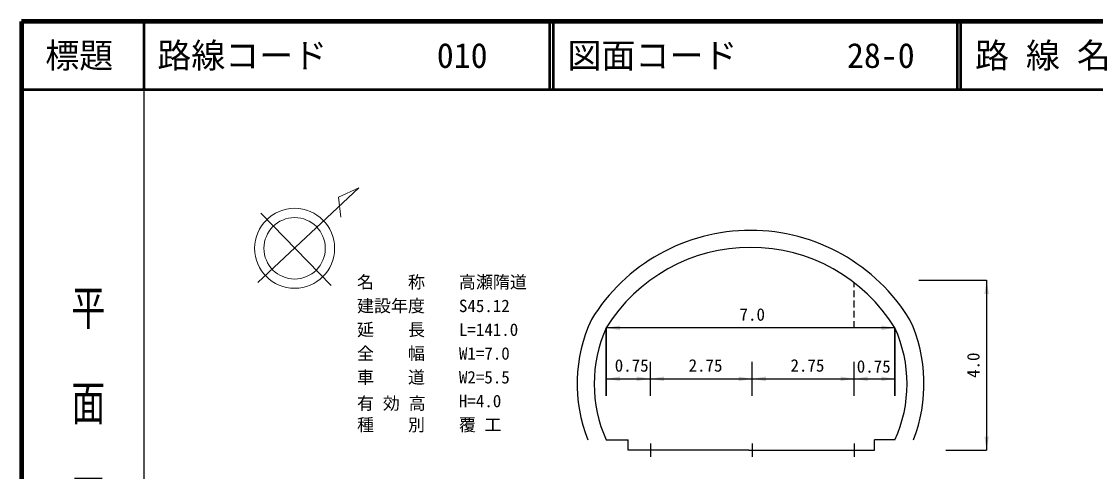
# Model space of a CAD drawing. Units: millimetres, scale not verified. Extents: x 40000 to 680000, y 20000 to 380000.
# Drawn here: x 40000 to 198116, y 313781 to 380000 of the extents above; entities that cross this region are included whole.
import ezdxf
from ezdxf.enums import TextEntityAlignment as Align

# ---------------------------------------------------------------- set-up
doc = ezdxf.new("R2010")
doc.units = ezdxf.units.MM
doc.header["$LTSCALE"] = 1000
for name, color, linetype, lineweight in [('M-BGD-RSTR', 3, 'Continuous', 13), ('M-STR-STR1', 1, 'Continuous', 25), ('M-TTL', 2, 'Continuous', 140), ('M-TTL-BAND', 7, 'Continuous', 25), ('M-TTL-LINE', 7, 'Continuous', 50), ('M-TTL-TXT', 7, 'Continuous', 13)]:
    doc.layers.add(name, color=color, linetype=linetype, lineweight=lineweight)
doc.styles.add('@ＭＳ ゴシック', font='')
doc.styles.add('ＭＳ ゴシック', font='')
doc.styles.get('@ＭＳ ゴシック').set_extended_font_data('@MS Gothic')
doc.styles.get('ＭＳ ゴシック').set_extended_font_data('MS Gothic')

# ---------------------------------------------------------------- blocks, each defined once
blk = doc.blocks.new('filled_arrow')
at = {"color": 0, "linetype": 'Continuous', "lineweight": -2}
blk.add_solid([(7.5, 1.25), (0, 0), (7.5, -1.25)], dxfattribs=at)

msp = doc.modelspace()

# ---------------------------------------------------------------- linework, layer by layer
at = {"layer": 'M-BGD-RSTR'}
for p, q in [((74783, 341573), (89669, 355525)), ((89669, 355525), (86670, 354166)), ((86670, 354166), (87015, 351226)), ((75243, 351808), (85573, 341149))]:
    msp.add_line(p, q, dxfattribs=at)
for radius in [5885, 4520]:
    msp.add_circle((80211, 346624), radius, dxfattribs=at)
at = {"layer": 'M-STR-STR1'}
for p, q in [((162587, 340921), (162587, 341567)), ((172087, 341921), (182087, 341921)), ((182087, 341921), (182087, 316921)), ((162587, 339421), (162587, 340421)), ((162587, 337921), (162587, 338921)), ((162587, 336421), (162587, 337421)), ((162587, 334921), (162587, 335921)), ((126087, 334921), (126087, 324921)), ((126087, 324921), (126087, 334921)), ((168587, 334921), (126087, 334921)), ((168587, 334921), (168587, 324921)), ((168587, 324921), (168587, 334921)), ((132587, 324921), (132587, 329921)), ((147587, 324921), (147587, 329921)), ((162587, 324921), (162587, 329921)), ((126087, 327421), (132587, 327421)), ((132587, 327421), (147587, 327421)), ((147587, 327421), (162587, 327421)), ((162587, 327421), (168587, 327421)), ((126087, 318421), (129337, 318421)), ((129337, 316921), (129337, 318421)), ((132587, 317921), (132587, 315921)), ((147587, 317921), (147587, 315921)), ((162587, 317921), (162587, 315921)), ((168587, 318421), (165587, 318421)), ((165587, 316921), (165587, 318421)), ((147087, 316921), (129337, 316921)), ((147087, 316921), (165587, 316921)), ((176087, 316921), (182087, 316921))]:
    msp.add_line(p, q, dxfattribs=at)
for centre, radius, start, end in [((147334, 321759), 27500, 31.46452, 148.45407), ((147334, 321759), 25000, 31.7694, 148.2306), ((144306, 326671), 22500, 155.08948, 201.51019), ((150368, 326671), 22500, 338.48981, 24.80527), ((144306, 326671), 20000, 155.63802, 204.36198), ((150368, 326671), 20000, 335.63802, 24.36198)]:
    msp.add_arc(centre, radius, start, end, dxfattribs=at)
at = {"layer": 'M-TTL'}
for p, q in [((40000, 380000), (40000, 20000)), ((680000, 380000), (40000, 380000))]:
    msp.add_line(p, q, dxfattribs=at)
at = {"layer": 'M-TTL-BAND'}
msp.add_line((58000, 370000), (58000, 20000), dxfattribs=at)
at = {"layer": 'M-TTL-LINE'}
for p, q in [((58000, 380000), (58000, 370000)), ((117750, 380000), (117750, 370000)), ((118250, 380000), (118250, 370000)), ((177750, 380000), (177750, 370000)), ((178250, 380000), (178250, 370000)), ((40000, 370000), (680000, 370000))]:
    msp.add_line(p, q, dxfattribs=at)

# ---------------------------------------------------------------- block references
at = {"layer": 'M-STR-STR1', "xscale": 267, "yscale": 267}
for p, rotation in [((182087, 341921), 270), ((168587, 334921), 180), ((132587, 327421), 180), ((147587, 327421), 180), ((162587, 327421), 180), ((168587, 327421), 180), ((182087, 316921), 90)]:
    msp.add_blockref('filled_arrow', p, dxfattribs=dict(at, rotation=rotation))
for p in [(126087, 334921), (126087, 327421), (132587, 327421), (147587, 327421), (162587, 327421)]:
    msp.add_blockref('filled_arrow', p, dxfattribs=at)

# ---------------------------------------------------------------- texts
at = {"layer": 'M-STR-STR1', "style": 'ＭＳ ゴシック'}
for s, p in [('名\u3000\u3000称', (89398, 340188)), ('高瀬隋道', (104398, 340188)), ('建設年度', (89398, 336688)), ('S45.12', (104398, 336688)), ('7.0', (145712, 335421)), ('延\u3000  長', (89398, 333188)), ('L=141.0', (104398, 333188)), ('全\u3000\u3000幅', (89398, 329688)), ('W1=7.0', (104398, 329688)), ('0.75', (127337, 327921)), ('2.75', (138212, 327921)), ('2.75', (153212, 327921)), ('0.75', (162968, 327779)), ('車\u3000\u3000道', (89398, 326188)), ('W2=5.5', (104398, 326188)), ('H=4.0', (104398, 322688)), ('種\u3000\u3000別', (89398, 319188)), ('覆 工', (104398, 319188))]:
    msp.add_text(s, height=1833, dxfattribs=at).set_placement(p, align=Align.BOTTOM_LEFT)
msp.add_text('4.0', height=1833, rotation=90, dxfattribs=at).set_placement((181587, 327546), align=Align.BOTTOM_LEFT)
at = {"layer": 'M-STR-STR1', "insert": (89398, 322688), "char_height": 1833, "attachment_point": 7, "style": 'ＭＳ ゴシック'}
msp.add_mtext('\\T1.52;有効高', dxfattribs=at)
at = {"layer": 'M-TTL-BAND', "style": '@ＭＳ ゴシック', "width": 1.4}
msp.add_text('平  面  図', height=3666, rotation=270, dxfattribs=at).set_placement((49777, 306475), align=Align.MIDDLE_RIGHT)
at = {"layer": 'M-TTL-TXT', "style": 'ＭＳ ゴシック'}
msp.add_text('標題', height=3666, dxfattribs=at).set_placement((48500, 375000), align=Align.MIDDLE_CENTER)
for s, p in [('路線コード', (60000, 375000)), ('010', (101142, 375000)), ('図面コード', (120380, 375000)), ('28-0', (161521, 375000)), ('路 線 名', (180380, 375000))]:
    msp.add_text(s, height=3666, dxfattribs=at).set_placement(p, align=Align.MIDDLE_LEFT)

doc.saveas('drawing.dxf')
